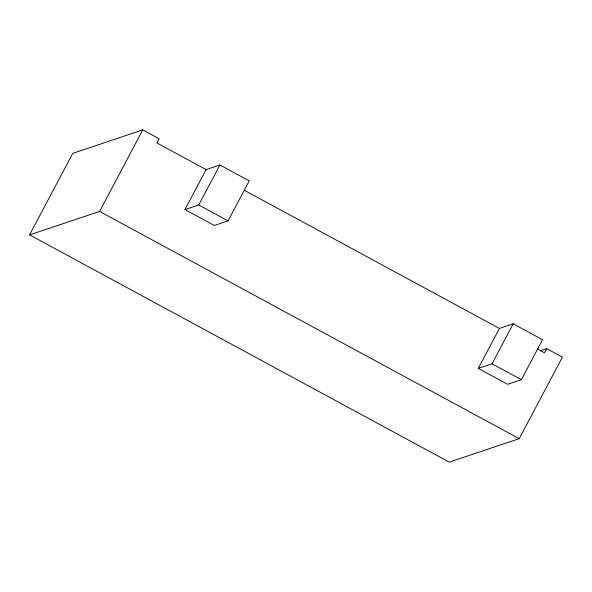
<?xml version="1.0" encoding="UTF-8"?>
<svg xmlns="http://www.w3.org/2000/svg" width="592" height="592" viewBox="0 0 592 592"><rect width="100%" height="100%" fill="white"/><g stroke="black" fill="none" stroke-linecap="round" stroke-linejoin="round"><path stroke-width="0.89" d="M540.563 350.671L546.69 348.621L562.4 357.131L519.228 438.672L449.224 462.115L29.6 234.869L72.772 153.328L142.776 129.885L159.122 138.735L156.895 142.946L206.127 169.601L219.913 164.983L249.247 180.871L228.075 220.853L214.282 225.471L184.956 209.583L206.127 169.601M29.6 234.869L99.604 211.425L142.776 129.885M184.956 209.583L198.749 204.965L219.913 164.983M478.247 368.424L499.419 328.442L513.212 323.817L542.538 339.704L521.367 379.687L507.581 384.304L478.247 368.424L492.041 363.799L513.212 323.817M546.69 348.621L544.462 352.832L537.388 348.999M244.385 190.328L499.419 328.442M198.749 204.965L228.075 220.853M492.041 363.799L521.367 379.687M99.604 211.425L519.228 438.672"/></g></svg>
